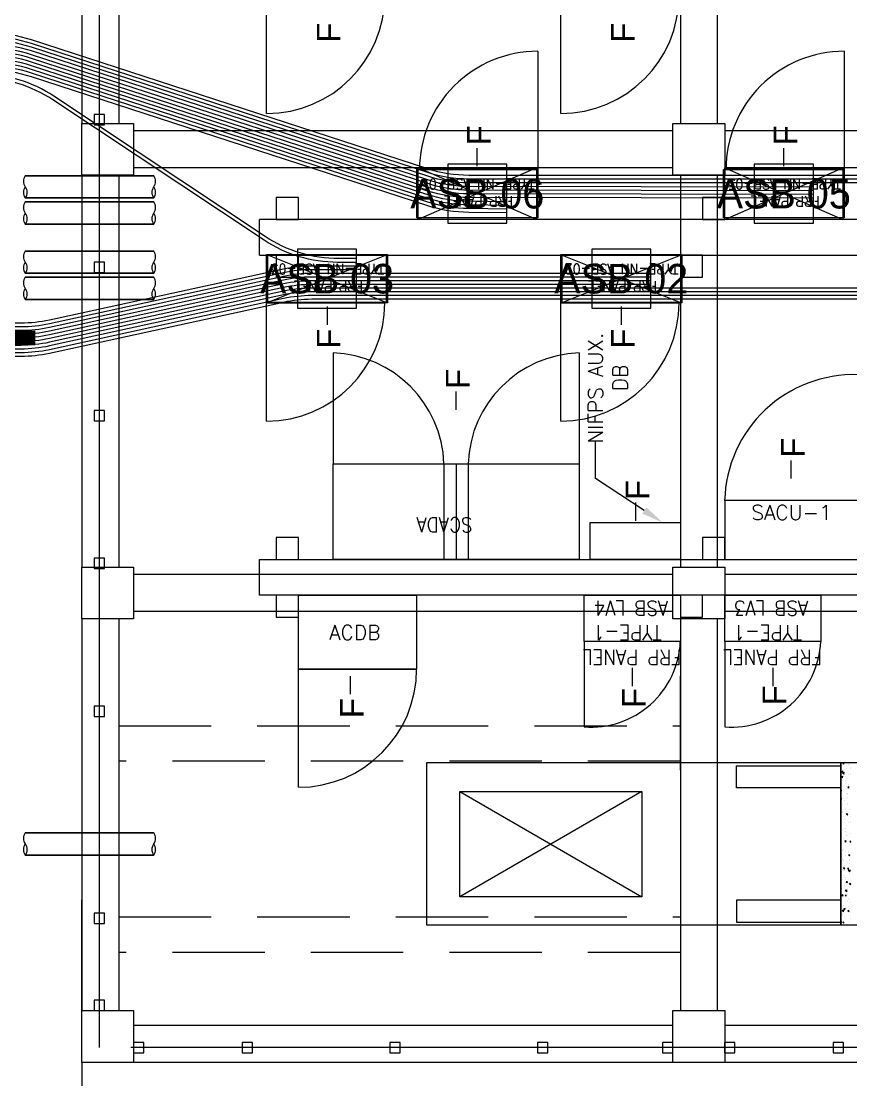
# Model space of a CAD drawing. Header units: metres. Extents: x 530603 to 531186, y 2673304 to 2673572.
# Drawn here: x 530947.48 to 530953.1, y 2673405.63 to 2673412.79 of the extents above; entities that cross this region are included whole.
import ezdxf
from ezdxf.enums import TextEntityAlignment as Align

# ---------------------------------------------------------------- set-up
doc = ezdxf.new("R2010")
doc.units = ezdxf.units.M
for name, pattern in [('DASHED', [0.75, 0.5, -0.25]), ('DASHED2', [0.375, 0.25, -0.125]), ('HIDDEN', [0.375, 0.25, -0.125]), ('PHANTOM', [63.5, 31.75, -6.35, 6.35, -6.35, 6.35, -6.35])]:
    doc.linetypes.add(name, pattern=pattern)
for name, color, linetype in [('1', 5, 'Continuous'), ('Excavation', 7, 'Continuous'), ('IDT', 7, 'Continuous'), ('LT Cable(AG) INV to LT Panel BL-19', 2, 'Continuous')]:
    doc.layers.add(name, color=color, linetype=linetype)
doc.styles.add('Arial', font='arial.ttf')
doc.styles.add('RomanS', font='romans.shx')
doc.styles.get("Standard").update_dxf_attribs({"font": 'Adani Regular.ttf'})
doc.linetypes.add('FOUNDATION LAYOUT$0$FENCELINE1', pattern='A,6.35,-2.54,[133,ltypeshp.shx,S=2.54,R=0,X=-2.54,Y=0],-2.54,25.4', length=36.83)

# ---------------------------------------------------------------- blocks, each defined once
blk = doc.blocks.new('ASB')
at = {"layer": '1', "color": 5}
blk.add_lwpolyline([(-0.2, -0.2), (0.2, -0.2), (0.2, 0.2), (-0.2, 0.2)], close=True, dxfattribs=at)
at = {"layer": '1', "color": 7}
blk.add_attdef('ID', text='', height=0.2, dxfattribs=at).set_placement((0, 0), align=Align.MIDDLE_CENTER)
blk = doc.blocks.new('IDT')
at = {"layer": 'IDT', "color": 8}
for p, q in [((25.902, 18.4101), (29.552, 18.4101)), ((29.552, 18.0601), (29.552, 18.4101)), ((29.552, 18.4101), (29.902, 18.4101)), ((29.902, 18.4101), (29.902, 18.0601)), ((29.902, 18.4101), (33.552, 18.4101)), ((33.552, 18.0601), (33.552, 18.4101)), ((33.552, 18.4101), (33.902, 18.4101)), ((33.902, 18.4101), (33.902, 18.0601)), ((28.7481, 18.3453), (28.7481, 18.2753)), ((28.8181, 18.3453), (28.7481, 18.3453)), ((28.8181, 18.2753), (28.8181, 18.3453)), ((29.4822, 18.3453), (29.4822, 18.2753)), ((29.5522, 18.3453), (29.4822, 18.3453)), ((29.5522, 18.2753), (29.5522, 18.3453)), ((29.902, 18.3453), (29.902, 18.2753)), ((29.972, 18.3453), (29.902, 18.3453)), ((29.972, 18.2753), (29.972, 18.3453)), ((30.7481, 18.3453), (30.7481, 18.2753)), ((30.8181, 18.3453), (30.7481, 18.3453)), ((30.8181, 18.2753), (30.8181, 18.3453)), ((31.7481, 18.3453), (31.7481, 18.2753)), ((31.8181, 18.3453), (31.7481, 18.3453)), ((31.8181, 18.2753), (31.8181, 18.3453)), ((32.7481, 18.3453), (32.7481, 18.2753)), ((32.8181, 18.3453), (32.7481, 18.3453)), ((32.8181, 18.2753), (32.8181, 18.3453)), ((33.482, 18.3453), (33.482, 18.2753)), ((33.552, 18.3453), (33.482, 18.3453)), ((33.552, 18.2753), (33.552, 18.3453)), ((28.7481, 18.2753), (28.8181, 18.2753)), ((29.4822, 18.2753), (29.5522, 18.2753)), ((29.902, 18.2753), (29.972, 18.2753)), ((30.7481, 18.2753), (30.8181, 18.2753)), ((31.7481, 18.2753), (31.8181, 18.2753)), ((32.7481, 18.2753), (32.8181, 18.2753)), ((33.482, 18.2753), (33.552, 18.2753)), ((25.902, 18.1601), (29.552, 18.1601)), ((29.902, 18.1601), (33.552, 18.1601)), ((29.902, 18.0601), (29.552, 18.0601)), ((29.602, 15.4101), (29.602, 18.0601)), ((29.852, 15.4101), (29.852, 18.0601)), ((33.902, 18.0601), (33.552, 18.0601)), ((33.652, 15.4101), (33.652, 18.0601)), ((33.7481, 18.0601), (33.7481, 17.9901)), ((33.8181, 18.0601), (33.7481, 18.0601)), ((33.8181, 17.9901), (33.8181, 18.0601)), ((33.902, 15.4101), (33.902, 18.0601)), ((33.7481, 17.9901), (33.8181, 17.9901)), ((27.267, 17.4829), (28.767, 17.4829)), ((28.767, 17.4829), (28.767, 16.3829)), ((33.7481, 17.4703), (33.7481, 17.4003)), ((33.8181, 17.4703), (33.7481, 17.4703)), ((33.7481, 17.4003), (33.8181, 17.4003)), ((33.8181, 17.4003), (33.8181, 17.4703)), ((30.1117, 16.5771), (30.1117, 17.2916)), ((30.1117, 17.2916), (31.3439, 17.2916)), ((31.3439, 16.5771), (30.1117, 17.2916)), ((30.1117, 16.5771), (31.3439, 17.2916)), ((31.3439, 17.2916), (31.3439, 16.5771)), ((31.3439, 16.5771), (30.1117, 16.5771)), ((29.852, 16.4349), (29.852, 15.7954)), ((28.767, 16.3829), (27.267, 16.3829)), ((33.652, 16.1329), (33.652, 16.1329)), ((33.7481, 16.0703), (33.7481, 16.0003)), ((33.8181, 16.0703), (33.7481, 16.0703)), ((33.8181, 16.0003), (33.8181, 16.0703)), ((33.7481, 16.0003), (33.8181, 16.0003)), ((29.552, 15.0601), (29.552, 15.4101)), ((29.552, 15.4101), (29.902, 15.4101)), ((29.702, 15.3997), (29.702, 15.2497)), ((29.852, 15.3997), (29.702, 15.3997)), ((29.852, 15.2497), (29.852, 15.3997)), ((29.902, 15.4101), (29.902, 15.0601)), ((32.4369, 15.3997), (32.4369, 15.2497)), ((32.5869, 15.3997), (32.4369, 15.3997)), ((32.5869, 15.2497), (32.5869, 15.3997)), ((33.552, 15.0601), (33.552, 15.4101)), ((33.552, 15.4101), (33.902, 15.4101)), ((33.902, 15.4101), (33.902, 15.0601)), ((25.902, 15.3601), (29.552, 15.3601)), ((29.902, 15.3601), (33.552, 15.3601)), ((26.802, 15.2497), (32.6992, 15.2497)), ((29.702, 15.2497), (29.852, 15.2497)), ((32.4369, 15.2497), (32.5869, 15.2497)), ((32.6992, 15.2497), (32.6992, 15.0097)), ((25.902, 15.1101), (29.552, 15.1101)), ((29.902, 15.1101), (33.552, 15.1101)), ((29.902, 15.0601), (29.552, 15.0601)), ((29.602, 12.4101), (29.602, 15.0601)), ((29.852, 12.4101), (29.852, 15.0601)), ((33.902, 15.0601), (33.552, 15.0601)), ((33.652, 12.4101), (33.652, 15.0601)), ((33.7481, 15.0703), (33.7481, 15.0003)), ((33.8181, 15.0703), (33.7481, 15.0703)), ((33.8181, 15.0003), (33.8181, 15.0703)), ((33.902, 12.4101), (33.902, 15.0601)), ((32.6992, 15.0097), (26.802, 15.0097)), ((29.552, 15.0097), (29.552, 14.8597)), ((29.702, 15.0097), (29.552, 15.0097)), ((29.702, 14.8597), (29.702, 15.0097)), ((31.2873, 14.3618), (31.2873, 15.0097)), ((31.3698, 14.3618), (31.3698, 15.0097)), ((31.4523, 14.3618), (31.4523, 15.0097)), ((32.4369, 15.0097), (32.4369, 14.8597)), ((32.5869, 15.0097), (32.4369, 15.0097)), ((32.5869, 14.8597), (32.5869, 15.0097)), ((33.7481, 15.0003), (33.8181, 15.0003)), ((29.552, 14.8597), (29.702, 14.8597)), ((32.4369, 14.8597), (32.5869, 14.8597)), ((33.7481, 14.0703), (33.7481, 14.0003)), ((33.8181, 14.0703), (33.7481, 14.0703)), ((33.8181, 14.0003), (33.8181, 14.0703)), ((33.7481, 14.0003), (33.8181, 14.0003)), ((29.843, 13.2732), (30.661, 13.2732)), ((29.843, 12.9462), (29.843, 13.2732)), ((29.852, 12.9497), (29.852, 13.2697)), ((29.852, 13.2697), (30.652, 13.2697)), ((30.652, 13.2697), (29.852, 12.9497)), ((30.652, 12.9497), (29.852, 13.2697)), ((30.652, 13.2697), (30.652, 12.9497)), ((30.661, 13.2732), (30.661, 12.9462)), ((31.8339, 13.2732), (32.6519, 13.2732)), ((31.8339, 12.9462), (31.8339, 13.2732)), ((31.8429, 12.9497), (31.8429, 13.2697)), ((31.8429, 13.2697), (32.6429, 13.2697)), ((31.8429, 12.9497), (32.6429, 13.2697)), ((31.8429, 13.2697), (32.6429, 12.9497)), ((32.6429, 13.2697), (32.6429, 12.9497)), ((32.6519, 13.2732), (32.6519, 12.9462)), ((29.702, 13.0997), (29.702, 12.9497)), ((29.852, 13.0997), (29.702, 13.0997)), ((29.852, 12.9497), (29.852, 13.0997)), ((32.4369, 13.0997), (32.4369, 12.9497)), ((32.5869, 13.0997), (32.4369, 13.0997)), ((32.5869, 12.9497), (32.5869, 13.0997)), ((33.7481, 13.0685), (33.7481, 12.9985)), ((33.8181, 13.0685), (33.7481, 13.0685)), ((33.8181, 12.9985), (33.8181, 13.0685)), ((33.7481, 12.9985), (33.8181, 12.9985)), ((32.6992, 12.9497), (26.802, 12.9497)), ((29.702, 12.9497), (29.852, 12.9497)), ((30.661, 12.9462), (29.843, 12.9462)), ((30.652, 12.9497), (29.852, 12.9497)), ((32.6519, 12.9462), (31.8339, 12.9462)), ((32.6429, 12.9497), (31.8429, 12.9497)), ((32.4369, 12.9497), (32.5869, 12.9497)), ((32.6993, 12.9497), (32.6993, 12.7097)), ((26.802, 12.7097), (32.6992, 12.7097)), ((28.743, 12.6984), (29.561, 12.6984)), ((28.743, 12.3714), (28.743, 12.6984)), ((28.752, 12.3601), (28.752, 12.7097)), ((28.752, 12.7097), (29.552, 12.7097)), ((29.552, 12.7097), (28.752, 12.3601)), ((29.552, 12.3601), (28.752, 12.7097)), ((29.552, 12.7097), (29.552, 12.3601)), ((29.552, 12.7097), (29.552, 12.5597)), ((29.702, 12.7097), (29.552, 12.7097)), ((29.561, 12.6984), (29.561, 12.3714)), ((29.702, 12.5597), (29.702, 12.7097)), ((30.817, 12.6984), (31.635, 12.6984)), ((30.817, 12.3714), (30.817, 12.6984)), ((30.826, 12.3601), (30.826, 12.7097)), ((30.826, 12.7097), (31.626, 12.7097)), ((30.826, 12.3601), (31.626, 12.7097)), ((30.826, 12.7097), (31.626, 12.3601)), ((31.626, 12.7097), (31.626, 12.3601)), ((31.635, 12.6984), (31.635, 12.3714)), ((32.4369, 12.7097), (32.4369, 12.5597)), ((32.5869, 12.7097), (32.4369, 12.7097)), ((32.5869, 12.5597), (32.5869, 12.7097)), ((29.552, 12.5597), (29.702, 12.5597)), ((32.4369, 12.5597), (32.5869, 12.5597)), ((29.552, 12.0601), (29.552, 12.4101)), ((29.552, 12.4101), (29.902, 12.4101)), ((29.902, 12.4101), (29.902, 12.0601)), ((33.552, 12.0601), (33.552, 12.4101)), ((33.552, 12.4101), (33.902, 12.4101)), ((33.902, 12.4101), (33.902, 12.0601)), ((25.902, 12.3601), (29.552, 12.3601)), ((29.561, 12.3714), (28.743, 12.3714)), ((29.552, 12.3601), (28.752, 12.3601)), ((29.902, 12.3601), (33.552, 12.3601)), ((31.635, 12.3714), (30.817, 12.3714)), ((31.626, 12.3601), (30.826, 12.3601)), ((25.902, 12.1101), (29.552, 12.1101)), ((29.902, 12.1101), (33.552, 12.1101)), ((29.902, 12.0601), (29.552, 12.0601)), ((29.602, 9.4101), (29.602, 12.0601)), ((29.852, 9.4101), (29.852, 12.0601)), ((33.902, 12.0601), (33.552, 12.0601)), ((33.652, 9.4101), (33.652, 12.0601)), ((33.7481, 12.0685), (33.7481, 11.9985)), ((33.8181, 12.0685), (33.7481, 12.0685)), ((33.8181, 11.9985), (33.8181, 12.0685)), ((33.902, 9.4101), (33.902, 12.0601)), ((33.7481, 11.9985), (33.8181, 11.9985))]:
    blk.add_line(p, q, dxfattribs=at)
at = {"layer": 'IDT', "color": 8, "linetype": 'DASHED2', "ltscale": 5}
for p, q in [((32.802, 18.4101), (33.902, 18.4101)), ((33.902, 18.4101), (33.902, 17.3101))]:
    blk.add_line(p, q, dxfattribs=at)
at = {"layer": 'IDT', "color": 8, "linetype": 'PHANTOM', "ltscale": 0.25}
for p, q in [((25.6331, 18.3103), (33.7831, 18.3103)), ((33.7831, 18.3103), (33.7831, 9.1603))]:
    blk.add_line(p, q, dxfattribs=at)
at = {"layer": 'IDT', "color": 8, "linetype": 'HIDDEN', "ltscale": 2.5}
for p, q in [((29.852, 17.6665), (33.652, 17.6665)), ((33.652, 17.4265), (29.852, 17.4265)), ((29.852, 16.3729), (33.652, 16.3729)), ((33.652, 16.1329), (29.852, 16.1329))]:
    blk.add_line(p, q, dxfattribs=at)
at = {"layer": 'IDT', "color": 8, "linetype": 'Continuous'}
for p, q in [((28.7423, 17.4815), (28.7423, 17.4815)), ((28.755, 17.4827), (28.755, 17.4827)), ((28.7017, 17.3992), (28.7017, 17.3992)), ((28.7028, 17.435), (28.7028, 17.435)), ((28.7046, 17.467), (28.7046, 17.467)), ((28.7388, 17.4334), (28.7388, 17.4334)), ((28.7461, 17.469), (28.7454, 17.4614)), ((28.7454, 17.4616), (28.7533, 17.463)), ((28.7461, 17.469), (28.7534, 17.4629)), ((28.7465, 17.4497), (28.7465, 17.4497)), ((28.7521, 17.4149), (28.7521, 17.4149)), ((28.7528, 17.4016), (28.7528, 17.4016)), ((28.759, 17.4541), (28.759, 17.4541)), ((28.7641, 17.4682), (28.7599, 17.4619)), ((28.7599, 17.4619), (28.767, 17.4595)), ((28.7642, 17.4682), (28.767, 17.4608)), ((28.6989, 17.3314), (28.6989, 17.3314)), ((28.7046, 17.3708), (28.7046, 17.3708)), ((28.713, 17.3924), (28.7088, 17.3861)), ((28.7088, 17.3861), (28.7164, 17.3835)), ((28.7131, 17.3924), (28.7165, 17.3835)), ((28.7133, 17.3548), (28.7133, 17.3548)), ((28.7381, 17.3779), (28.7374, 17.3703)), ((28.7374, 17.3705), (28.7454, 17.3719)), ((28.7381, 17.3779), (28.7454, 17.3718)), ((28.7454, 17.3815), (28.7575, 17.3829)), ((28.7472, 17.3928), (28.7455, 17.3815)), ((28.7469, 17.3692), (28.7469, 17.3692)), ((28.7472, 17.3928), (28.7575, 17.3829)), ((28.7492, 17.3471), (28.7492, 17.3471)), ((28.7663, 17.3739), (28.7663, 17.3739)), ((28.7087, 17.3112), (28.7087, 17.3112)), ((28.7141, 17.3048), (28.7141, 17.3048)), ((28.7175, 17.323), (28.7175, 17.323)), ((28.7238, 17.2749), (28.7238, 17.2749)), ((28.7262, 17.2573), (28.7245, 17.246)), ((28.7262, 17.2572), (28.7365, 17.2473)), ((28.7294, 17.2794), (28.7374, 17.2808)), ((28.7301, 17.2868), (28.7295, 17.2792)), ((28.7301, 17.2868), (28.7374, 17.2807)), ((28.7464, 17.2793), (28.7464, 17.2793)), ((28.754, 17.2857), (28.7497, 17.2794)), ((28.7497, 17.2794), (28.7574, 17.2768)), ((28.754, 17.2857), (28.7574, 17.2768)), ((28.7564, 17.3032), (28.7564, 17.3032)), ((28.7634, 17.3214), (28.7634, 17.3214)), ((28.7634, 17.3061), (28.7634, 17.3061)), ((28.7028, 17.2099), (28.6986, 17.2036)), ((28.6986, 17.2036), (28.7063, 17.201)), ((28.7029, 17.2099), (28.7063, 17.201)), ((28.7214, 17.2371), (28.7214, 17.2371)), ((28.7222, 17.1957), (28.7215, 17.1881)), ((28.7215, 17.1883), (28.7294, 17.1898)), ((28.7222, 17.1957), (28.7295, 17.1896)), ((28.7231, 17.2396), (28.7231, 17.2396)), ((28.7244, 17.246), (28.7365, 17.2474)), ((28.7344, 17.1947), (28.7344, 17.1947)), ((28.7435, 17.2115), (28.7435, 17.2115)), ((28.7606, 17.2383), (28.7606, 17.2383)), ((28.7653, 17.238), (28.7653, 17.238)), ((28.7052, 17.1217), (28.7034, 17.1104)), ((28.7051, 17.1217), (28.7155, 17.1118)), ((28.7062, 17.1326), (28.7062, 17.1326)), ((28.7312, 17.1754), (28.7312, 17.1754)), ((28.7341, 17.1631), (28.7341, 17.1631)), ((28.7386, 17.1629), (28.7386, 17.1629)), ((28.7407, 17.1438), (28.7407, 17.1438)), ((28.7449, 17.1148), (28.7449, 17.1148)), ((28.7577, 17.1705), (28.7577, 17.1705)), ((28.6984, 17.111), (28.6984, 17.111)), ((28.7034, 17.1104), (28.7155, 17.1118)), ((28.7054, 17.068), (28.7054, 17.068)), ((28.7074, 17.0458), (28.7074, 17.0458)), ((28.7142, 17.1046), (28.7135, 17.097)), ((28.7135, 17.0972), (28.7215, 17.0987)), ((28.7142, 17.1046), (28.7215, 17.0985)), ((28.7189, 17.0586), (28.7189, 17.0586)), ((28.7378, 17.076), (28.7378, 17.076)), ((28.7438, 17.1032), (28.7395, 17.0969)), ((28.7395, 17.0969), (28.7472, 17.0943)), ((28.7407, 17.1095), (28.7407, 17.1095)), ((28.7439, 17.1032), (28.7473, 17.0943)), ((28.7468, 17.089), (28.7468, 17.089)), ((28.7497, 17.0443), (28.7497, 17.0443)), ((28.7548, 17.1027), (28.7548, 17.1027)), ((28.7062, 17.0135), (28.7055, 17.006)), ((28.7055, 17.0061), (28.7135, 17.0076)), ((28.7062, 17.0135), (28.7135, 17.0074)), ((28.7096, 17.0362), (28.7096, 17.0362)), ((28.7155, 16.9817), (28.7155, 16.9817)), ((28.7159, 16.9881), (28.7159, 16.9881)), ((28.7316, 16.9845), (28.7316, 16.9845)), ((28.7349, 17.0082), (28.7349, 17.0082)), ((28.752, 17.0349), (28.752, 17.0349)), ((28.7555, 17.0346), (28.7555, 17.0346)), ((28.7578, 16.9801), (28.7578, 16.9801)), ((28.7595, 17.0149), (28.7595, 17.0149)), ((28.7597, 17.0028), (28.7597, 17.0028)), ((28.6976, 16.915), (28.7055, 16.9165)), ((28.6982, 16.9225), (28.7055, 16.9163)), ((28.725, 16.9157), (28.725, 16.9157)), ((28.7265, 16.9079), (28.7265, 16.9079)), ((28.7336, 16.9207), (28.7294, 16.9144)), ((28.7294, 16.9144), (28.737, 16.9118)), ((28.7321, 16.9404), (28.7321, 16.9404)), ((28.7337, 16.9207), (28.7371, 16.9118)), ((28.7443, 16.9104), (28.7443, 16.9104)), ((28.7463, 16.8993), (28.7463, 16.8993)), ((28.7491, 16.9671), (28.7491, 16.9671)), ((28.766, 16.9547), (28.766, 16.9547)), ((28.6999, 16.8619), (28.6999, 16.8619)), ((28.7292, 16.8726), (28.7292, 16.8726)), ((28.7306, 16.8761), (28.7306, 16.8761)), ((28.734, 16.8505), (28.734, 16.8505)), ((28.737, 16.828), (28.737, 16.828)), ((28.7434, 16.8316), (28.7434, 16.8316)), ((28.7571, 16.8364), (28.7571, 16.8364)), ((28.6998, 16.7879), (28.6998, 16.7879)), ((28.7126, 16.7879), (28.7126, 16.7879)), ((28.7263, 16.8048), (28.7263, 16.8048)), ((28.7405, 16.7638), (28.7405, 16.7638)), ((28.7421, 16.7863), (28.7421, 16.7863)), ((28.7016, 16.7494), (28.7016, 16.7494)), ((28.708, 16.7013), (28.708, 16.7013)), ((28.7094, 16.7219), (28.7094, 16.7219)), ((28.7235, 16.7382), (28.7192, 16.7318)), ((28.7192, 16.7318), (28.7269, 16.7293)), ((28.7235, 16.7381), (28.7269, 16.7292)), ((28.7235, 16.737), (28.7235, 16.737)), ((28.7253, 16.7138), (28.7253, 16.7138)), ((28.7377, 16.696), (28.7377, 16.696)), ((28.7475, 16.7478), (28.7475, 16.7478)), ((28.7516, 16.7204), (28.7516, 16.7204)), ((28.7517, 16.716), (28.7517, 16.716)), ((28.7183, 16.6567), (28.7183, 16.6567)), ((28.7185, 16.6211), (28.7185, 16.6211)), ((28.7206, 16.6692), (28.7206, 16.6692)), ((28.7348, 16.6282), (28.7348, 16.6282)), ((28.738, 16.6397), (28.738, 16.6397)), ((28.758, 16.6679), (28.758, 16.6679)), ((28.7644, 16.6315), (28.7602, 16.6251)), ((28.7602, 16.6251), (28.767, 16.6228)), ((28.7606, 16.6552), (28.7606, 16.6552)), ((28.7645, 16.6314), (28.767, 16.6248)), ((28.7133, 16.5556), (28.709, 16.5493)), ((28.709, 16.5493), (28.7167, 16.5468)), ((28.7133, 16.5556), (28.7168, 16.5467)), ((28.7177, 16.6014), (28.7177, 16.6014)), ((28.7227, 16.5893), (28.7227, 16.5893)), ((28.7264, 16.5926), (28.7264, 16.5926)), ((28.729, 16.5412), (28.729, 16.5412)), ((28.7319, 16.5604), (28.7319, 16.5604)), ((28.7508, 16.5657), (28.7508, 16.5657)), ((28.7619, 16.5757), (28.7612, 16.5681)), ((28.7612, 16.5683), (28.767, 16.5693)), ((28.7619, 16.5757), (28.767, 16.5714)), ((28.764, 16.5851), (28.767, 16.5855)), ((28.7658, 16.5964), (28.7641, 16.5851)), ((28.7658, 16.5964), (28.767, 16.5952)), ((28.7149, 16.5336), (28.7149, 16.5336)), ((28.7291, 16.4926), (28.7291, 16.4926)), ((28.7359, 16.5266), (28.7359, 16.5266)), ((28.7532, 16.4772), (28.7612, 16.4786)), ((28.7539, 16.4846), (28.7533, 16.477)), ((28.7539, 16.4846), (28.7612, 16.4785)), ((28.7635, 16.4916), (28.7635, 16.4916)), ((28.7, 16.4145), (28.7, 16.4145)), ((28.7004, 16.4228), (28.7004, 16.4228)), ((28.7026, 16.4629), (28.7026, 16.4629)), ((28.7091, 16.398), (28.7091, 16.398)), ((28.7107, 16.3988), (28.7107, 16.3988)), ((28.712, 16.4658), (28.712, 16.4658)), ((28.7262, 16.4248), (28.7262, 16.4248)), ((28.7396, 16.461), (28.7396, 16.461)), ((28.743, 16.4496), (28.7551, 16.451)), ((28.7448, 16.4609), (28.7431, 16.4496)), ((28.7438, 16.4292), (28.7438, 16.4292)), ((28.7448, 16.4608), (28.7551, 16.4509)), ((28.7449, 16.4614), (28.7449, 16.4614)), ((28.7543, 16.4489), (28.75, 16.4426)), ((28.75, 16.4426), (28.7577, 16.44)), ((28.753, 16.3973), (28.753, 16.3973)), ((28.7543, 16.4489), (28.7577, 16.44)), ((28.746, 16.3935), (28.7453, 16.3859)), ((28.7453, 16.3861), (28.7532, 16.3876)), ((28.746, 16.3935), (28.7533, 16.3874)), ((28.7501, 16.3811), (28.7501, 16.3811))]:
    blk.add_line(p, q, dxfattribs=at)
at = {"layer": 'IDT', "color": 7}
for p, q in [((29.4722, 17.4629), (28.767, 17.4629)), ((28.767, 17.4629), (28.767, 17.3133)), ((29.4722, 17.3133), (29.4722, 17.4629)), ((28.767, 17.3133), (29.4722, 17.3133)), ((28.767, 16.4038), (28.767, 16.5533)), ((28.767, 16.5533), (29.4722, 16.5533)), ((29.4722, 16.5533), (29.4722, 16.4038)), ((29.4722, 16.4038), (28.767, 16.4038)), ((32.0863, 15.8484), (32.0863, 15.9209)), ((29.227, 15.7932), (29.227, 15.8658)), ((30.177, 15.7932), (30.177, 15.8657)), ((32.0863, 15.7973), (32.0863, 15.8484)), ((29.227, 15.7421), (29.227, 15.7932)), ((30.177, 15.7421), (30.177, 15.7932)), ((31.6365, 15.7486), (32.4369, 15.7497)), ((31.6365, 15.2497), (31.6365, 15.7486)), ((32.4369, 15.7497), (32.4369, 15.2497)), ((28.902, 15.5637), (29.552, 15.5637)), ((28.902, 15.2497), (28.902, 15.5637)), ((29.552, 15.5637), (29.552, 15.2497)), ((29.852, 15.5637), (30.502, 15.5637)), ((29.852, 15.2497), (29.852, 15.5637)), ((30.502, 15.5637), (30.502, 15.2497)), ((29.552, 15.2497), (28.902, 15.2497)), ((30.502, 15.2497), (29.852, 15.2497)), ((32.4369, 15.2497), (31.6365, 15.2497)), ((29.552, 15.0097), (28.652, 15.0097)), ((29.552, 14.6097), (29.552, 15.0097)), ((29.852, 15.0097), (30.462, 15.0097)), ((29.852, 14.7597), (29.852, 15.0097)), ((30.462, 15.0097), (30.462, 14.7597)), ((30.5375, 15.0097), (32.202, 15.0097)), ((30.5375, 14.3618), (30.5375, 15.0097)), ((32.202, 15.0097), (32.202, 14.3618)), ((30.462, 14.7597), (29.852, 14.7597)), ((30.1529, 14.748), (30.1529, 14.6969)), ((30.1529, 14.6969), (30.1529, 14.6243)), ((28.652, 14.6097), (29.552, 14.6097)), ((29.102, 14.4621), (29.102, 14.4109)), ((29.102, 14.4109), (29.102, 14.3384)), ((32.202, 14.3618), (30.5375, 14.3618)), ((31.3698, 13.9969), (31.3698, 13.9457)), ((31.3698, 13.9457), (31.3698, 13.8732)), ((30.252, 13.3493), (30.252, 13.4218)), ((32.2429, 13.3493), (32.2429, 13.4218)), ((30.252, 13.2982), (30.252, 13.3493)), ((32.2429, 13.2982), (32.2429, 13.3493)), ((29.843, 13.2732), (30.661, 13.2732)), ((29.843, 12.9462), (29.843, 13.2732)), ((30.661, 13.2732), (30.661, 12.9462)), ((31.8339, 13.2732), (32.6519, 13.2732)), ((31.8339, 12.9462), (31.8339, 13.2732)), ((32.6519, 13.2732), (32.6519, 12.9462)), ((30.661, 12.9462), (29.843, 12.9462)), ((32.6519, 12.9462), (31.8339, 12.9462)), ((28.743, 12.6984), (29.561, 12.6984)), ((28.743, 12.3714), (28.743, 12.6984)), ((29.561, 12.6984), (29.561, 12.3714)), ((30.817, 12.6984), (31.635, 12.6984)), ((30.817, 12.3714), (30.817, 12.6984)), ((31.635, 12.6984), (31.635, 12.3714)), ((29.561, 12.3714), (28.743, 12.3714)), ((29.152, 12.3497), (29.152, 12.2985)), ((31.635, 12.3714), (30.817, 12.3714)), ((31.226, 12.3497), (31.226, 12.2985)), ((29.152, 12.2985), (29.152, 12.226)), ((31.226, 12.2985), (31.226, 12.226))]:
    blk.add_line(p, q, dxfattribs=at)
at = {"layer": 'IDT', "color": 124}
for p, q in [((34.2845, 17.0079), (33.4155, 17.0079)), ((33.4155, 17.0079), (34.2845, 17.0079)), ((33.4155, 16.8579), (34.2845, 16.8579)), ((34.2845, 16.8579), (33.4155, 16.8579)), ((34.2845, 13.2505), (33.4155, 13.2505)), ((33.4155, 13.2505), (34.2845, 13.2505)), ((33.4155, 13.1005), (34.2845, 13.1005)), ((34.2845, 13.1005), (33.4155, 13.1005)), ((34.2845, 13.0734), (33.4155, 13.0734)), ((33.4155, 13.0734), (34.2845, 13.0734)), ((33.4155, 12.9234), (34.2845, 12.9234)), ((34.2845, 12.9234), (33.4155, 12.9234)), ((34.2845, 12.7409), (33.4155, 12.7409)), ((33.4155, 12.7409), (34.2845, 12.7409)), ((33.4155, 12.5909), (34.2845, 12.5909)), ((34.2845, 12.5909), (33.4155, 12.5909)), ((34.2845, 12.5638), (33.4155, 12.5638)), ((33.4155, 12.5638), (34.2845, 12.5638)), ((33.4155, 12.4138), (34.2845, 12.4138)), ((34.2845, 12.4138), (33.4155, 12.4138))]:
    blk.add_line(p, q, dxfattribs=at)
at = {"layer": 'IDT', "color": 8, "linetype": 'DASHED', "ltscale": 5}
for p, q in [((32.4365, 16.5497), (32.4365, 15.7497)), ((29.552, 15.5637), (29.552, 16.1417)), ((30.502, 15.5637), (30.502, 16.1417)), ((32.3927, 15.7497), (31.6365, 15.7497)), ((32.4365, 15.7497), (32.3927, 15.7497)), ((28.652, 14.6097), (29.552, 14.6097)), ((30.5375, 13.6118), (30.5375, 14.3618)), ((32.202, 13.6118), (32.202, 14.3618)), ((30.661, 14.0732), (30.661, 13.2732)), ((32.6519, 14.0732), (32.6519, 13.2732)), ((30.5375, 13.6118), (30.5375, 13.6118)), ((32.202, 13.6118), (32.202, 13.6118)), ((30.6172, 13.2732), (29.861, 13.2732)), ((30.661, 13.2732), (30.6172, 13.2732)), ((32.6081, 13.2732), (31.8519, 13.2732)), ((32.6519, 13.2732), (32.6081, 13.2732)), ((28.743, 11.5714), (28.743, 12.3714)), ((28.743, 12.3714), (28.7869, 12.3714)), ((28.7869, 12.3714), (29.543, 12.3714)), ((30.817, 11.5714), (30.817, 12.3714)), ((30.817, 12.3714), (30.8609, 12.3714)), ((30.8609, 12.3714), (31.617, 12.3714)), ((30.661, 11.9932), (30.661, 11.1932)), ((32.6519, 11.9932), (32.6519, 11.1932))]:
    blk.add_line(p, q, dxfattribs=at)
at = {"layer": 'IDT', "color": 8, "linetype": 'ByBlock', "lineweight": -2, "ltscale": 0.1}
for p, q in [((30.096, 14.6774), (30.426, 14.4611)), ((30.426, 14.4611), (30.426, 14.2072))]:
    blk.add_line(p, q, dxfattribs=at)
at = {"layer": 'IDT', "color": 7, "linetype": 'FOUNDATION LAYOUT$0$FENCELINE1', "ltscale": 0.01}
blk.add_lwpolyline([(33.902, 18.4101), (33.9018, 22.4854), (21.4107, 22.4854)], dxfattribs=at)
at = {"layer": 'IDT', "color": 8}
blk.add_lwpolyline([(31.567, 17.4829), (31.567, 16.3829), (28.767, 16.3829), (28.767, 17.4829)], close=True, dxfattribs=at)
at = {"layer": 'IDT', "color": 124}
for centre, start, end in [((33.4653, 16.9704), 143.02764, 216.97236), ((33.3657, 16.9704), 323.02764, 36.97236), ((34.3344, 16.9704), 143.02764, 216.97236), ((34.2347, 16.9704), 323.02764, 36.97236), ((33.4653, 16.8954), 143.02764, 216.97236), ((34.2347, 16.8954), 323.02764, 36.97236), ((33.4653, 13.213), 143.02764, 216.97236), ((33.3657, 13.213), 323.02764, 36.97236), ((34.3344, 13.213), 143.02764, 216.97236), ((34.2347, 13.213), 323.02764, 36.97236), ((33.4653, 13.138), 143.02764, 216.97236), ((34.2347, 13.138), 323.02764, 36.97236), ((33.4653, 13.0359), 143.02764, 216.97236), ((33.3657, 13.0359), 323.02764, 36.97236), ((34.3344, 13.0359), 143.02764, 216.97236), ((34.2347, 13.0359), 323.02764, 36.97236), ((33.4653, 12.9609), 143.02764, 216.97236), ((34.2347, 12.9609), 323.02764, 36.97236), ((33.4653, 12.7034), 143.02764, 216.97236), ((33.3657, 12.7034), 323.02764, 36.97236), ((34.3344, 12.7034), 143.02764, 216.97236), ((34.2347, 12.7034), 323.02764, 36.97236), ((33.4653, 12.6284), 143.02764, 216.97236), ((34.2347, 12.6284), 323.02764, 36.97236), ((33.4653, 12.5263), 143.02764, 216.97236), ((33.3657, 12.5263), 323.02764, 36.97236), ((34.3344, 12.5263), 143.02764, 216.97236), ((34.2347, 12.5263), 323.02764, 36.97236), ((33.4653, 12.4513), 143.02764, 216.97236), ((34.2347, 12.4513), 323.02764, 36.97236)]:
    blk.add_arc(centre, 0.0624, start, end, dxfattribs=at)
at = {"layer": 'IDT', "color": 8, "linetype": 'DASHED', "ltscale": 5}
for centre, radius, start, end in [((32.4365, 15.7497), 0.8, 90, 180), ((29.5075, 15.5373), 0.606, 85.7856, 177.50336), ((30.4575, 15.5373), 0.606, 85.7856, 177.50336), ((28.6771, 14.6339), 0.8753, 268.36148, 358.41918), ((30.512, 14.3876), 0.7761, 271.87815, 358.10123), ((29.6994, 14.7411), 1.4413, 344.74337, 344.78968), ((32.2275, 14.3876), 0.7761, 181.89877, 268.12185), ((30.661, 13.2732), 0.8, 90, 180), ((32.6519, 13.2732), 0.8, 90, 180), ((28.743, 12.3714), 0.8, 270, 0), ((30.817, 12.3714), 0.8, 270, 0), ((30.661, 11.1932), 0.8, 90, 180), ((32.6519, 11.1932), 0.8, 90, 180)]:
    blk.add_arc(centre, radius, start, end, dxfattribs=at)
at = {"layer": 'IDT', "color": 8, "ltscale": 0.1}
blk.add_solid([(30.0823, 14.6565), (29.9705, 14.7597), (30.1097, 14.6983)], dxfattribs=at)
at = {"layer": 'IDT', "color": 7, "style": 'Arial'}
for p in [(31.9951, 16.0827), (29.1358, 15.9961), (30.0858, 16.0139), (30.0617, 14.6072), (29.0108, 14.3212), (31.2786, 13.856), (30.1608, 13.5836), (32.1517, 13.5836), (29.0608, 12.2089), (31.1348, 12.2089), (30.1608, 11.5145), (32.1517, 11.5145)]:
    blk.add_text('F', height=0.16, rotation=270, dxfattribs=at).set_placement(p)
at = {"layer": 'IDT', "color": 7, "style": 'RomanS', "width": 0.9}
for s, height, p in [('FRP PANEL', 0.1, (28.8934, 15.6209)), ('FRP PANEL', 0.1, (29.8434, 15.6209)), ('TYPE-1', 0.1, (29.0282, 15.4542)), ('TYPE-1', 0.1, (29.9782, 15.4542)), ('ASB LV3', 0.1, (28.9864, 15.2876)), ('ASB LV4', 0.1, (29.9342, 15.2876)), ('SCADA', 0.1, (31.2586, 14.724)), ('FRP PANEL', 0.07, (30.0088, 13.1269)), ('FRP PANEL', 0.07, (31.9997, 13.1269)), ('TYPE-NN ASB-02', 0.07, (29.8647, 13.0102)), ('TYPE-NN ASB-03', 0.07, (31.8556, 13.0102)), ('FRP PANEL', 0.07, (28.9088, 12.5521)), ('FRP PANEL', 0.07, (30.9828, 12.5521)), ('TYPE-NN ASB-05', 0.07, (28.7647, 12.4354)), ('TYPE-NN ASB-06', 0.07, (30.8387, 12.4354))]:
    blk.add_text(s, height=height, dxfattribs=at).set_placement(p)
at = {"layer": 'IDT', "color": 7, "ltscale": 0.1, "style": 'RomanS'}
for s, p in [('ACDB', (32.2286, 15.5521)), ('SACU-1', (29.3715, 14.7409))]:
    blk.add_text(s, height=0.1, rotation=180, dxfattribs=at).set_placement(p)
at = {"layer": 'IDT', "color": 8, "style": 'RomanS'}
for s, p in [('NIFPS AUX.', (30.376, 14.2243)), (' DB', (30.2093, 13.9386))]:
    blk.add_text(s, height=0.1, rotation=270, dxfattribs=at).set_placement(p)

msp = doc.modelspace()

# ---------------------------------------------------------------- linework, layer by layer
at = {"layer": 'Excavation', "color": 3, "const_width": 0.1}
msp.add_lwpolyline([(530947.5787, 2673410.6523), (530942.7993, 2673410.6523), (530942.7993, 2673393.1408)], dxfattribs=at)
at = {"layer": 'LT Cable(AG) INV to LT Panel BL-19'}
for points in [[(530954.7843, 2673411.7269), (530950.512, 2673411.7269, -0.078794), (530950.2335, 2673411.7711), (530947.5528, 2673412.6432, 0.078794), (530947.2744, 2673412.6874), (530940.7368, 2673412.6874, 0.414214), (530939.8368, 2673411.7874), (530939.8368, 2673393.1904, 0.012548), (530939.8379, 2673393.1453), (530939.8957, 2673391.9959, -0.012548), (530939.8968, 2673391.9508), (530939.8968, 2673391.5497), (530926.0298, 2673391.5497, -0.414214), (530925.1298, 2673392.4497), (530925.1298, 2673420.6497, 0.414214), (530924.2298, 2673421.5497), (530864.4576, 2673421.5497, -0.414214), (530863.5576, 2673422.4497), (530863.5576, 2673422.6898)], [(530954.7843, 2673411.7519), (530950.512, 2673411.7519, -0.078794), (530950.2335, 2673411.7961), (530947.5528, 2673412.6682, 0.078794), (530947.2744, 2673412.7124), (530940.7118, 2673412.7124, 0.414214), (530939.8118, 2673411.8124), (530939.8118, 2673393.1898, 0.012548), (530939.8129, 2673393.1446), (530939.8707, 2673391.9953, -0.012548), (530939.8718, 2673391.9501), (530939.8718, 2673391.5747), (530929.2416, 2673391.5747, -0.414214), (530928.3416, 2673392.4747), (530928.3416, 2673392.6898)], [(530954.7843, 2673411.7019), (530950.512, 2673411.7019, -0.078794), (530950.2335, 2673411.7461), (530947.5528, 2673412.6182, 0.078794), (530947.2744, 2673412.6624), (530940.7618, 2673412.6624, 0.414214), (530939.8618, 2673411.7624), (530939.8618, 2673393.191, 0.012548), (530939.8629, 2673393.1459), (530939.9207, 2673391.9965, -0.012548), (530939.9218, 2673391.9514), (530939.9218, 2673391.5247), (530864.4576, 2673391.5247, -0.414214), (530863.5576, 2673392.4247), (530863.5576, 2673392.6898)], [(530952.8433, 2673411.673), (530950.512, 2673411.6769, -0.078794), (530950.2335, 2673411.7211), (530947.5528, 2673412.5932, 0.078794), (530947.2744, 2673412.6374), (530940.7868, 2673412.6374, 0.414214), (530939.8868, 2673411.7374), (530939.8868, 2673393.1917, 0.012548), (530939.8879, 2673393.1465), (530939.9457, 2673391.9972, -0.012548), (530939.9468, 2673391.952), (530939.9468, 2673369.8997, -0.414214), (530939.0468, 2673368.9997), (530929.2416, 2673368.9997, -0.414214), (530928.3416, 2673369.8997), (530928.3416, 2673370.1898)], [(530952.8433, 2673411.648), (530950.512, 2673411.6519, -0.078794), (530950.2335, 2673411.6961), (530947.5528, 2673412.5682, 0.078794), (530947.2744, 2673412.6124), (530940.8118, 2673412.6124, 0.414214), (530939.9118, 2673411.7124), (530939.9118, 2673393.1923, 0.012548), (530939.9129, 2673393.1471), (530939.9707, 2673391.9978, -0.012548), (530939.9718, 2673391.9527), (530939.9718, 2673369.8747, -0.414214), (530939.0718, 2673368.9747), (530864.4576, 2673368.9747, -0.414214), (530863.5576, 2673369.8747), (530863.5576, 2673370.1898)], [(530952.8433, 2673411.598), (530950.512, 2673411.6019, -0.078794), (530950.2335, 2673411.6461), (530947.5528, 2673412.5182, 0.078794), (530947.2744, 2673412.5624), (530940.8618, 2673412.5624, 0.414214), (530939.9618, 2673411.6624), (530939.9618, 2673393.1935, 0.012548), (530939.9629, 2673393.1484), (530940.0207, 2673391.9991, -0.012548), (530940.0218, 2673391.9539), (530940.0218, 2673347.3247, -0.414214), (530939.1218, 2673346.4247), (530864.4576, 2673346.4247, -0.414214), (530863.5576, 2673347.3247), (530863.5576, 2673347.6898)], [(530952.8433, 2673411.623), (530950.512, 2673411.6269, -0.078794), (530950.2335, 2673411.6711), (530947.5528, 2673412.5432, 0.078794), (530947.2744, 2673412.5874), (530940.8368, 2673412.5874, 0.414214), (530939.9368, 2673411.6874), (530939.9368, 2673393.1929, 0.012548), (530939.9379, 2673393.1478), (530939.9957, 2673391.9984, -0.012548), (530939.9968, 2673391.9533), (530939.9968, 2673347.3497, -0.414214), (530939.0968, 2673346.4497), (530929.2416, 2673346.4497, -0.414214), (530928.3416, 2673347.3497), (530928.3416, 2673347.6898)], [(530950.7693, 2673411.548), (530950.512, 2673411.5519, -0.078794), (530950.2335, 2673411.5961), (530947.5528, 2673412.4682, 0.078794), (530947.2744, 2673412.5124), (530940.9118, 2673412.5124, 0.414214), (530940.0118, 2673411.6124), (530940.0118, 2673393.1948, 0.012548), (530940.0129, 2673393.1496), (530940.0707, 2673392.0003, -0.012548), (530940.0718, 2673391.9552), (530940.0718, 2673347.2747, -0.414214), (530939.1718, 2673346.3747), (530670.1056, 2673346.3747, -0.414214), (530669.2056, 2673347.2747), (530669.2056, 2673347.6898)], [(530950.7693, 2673411.573), (530950.512, 2673411.5769, -0.078794), (530950.2335, 2673411.6211), (530947.5528, 2673412.4932, 0.078794), (530947.2744, 2673412.5374), (530940.8868, 2673412.5374, 0.414214), (530939.9868, 2673411.6374), (530939.9868, 2673393.1942, 0.012548), (530939.9879, 2673393.149), (530940.0457, 2673391.9997, -0.012548), (530940.0468, 2673391.9545), (530940.0468, 2673347.2997, -0.414214), (530939.1468, 2673346.3997), (530767.2816, 2673346.3997, -0.414214), (530766.3816, 2673347.2997), (530766.3816, 2673347.6898)], [(530950.7693, 2673411.523), (530950.512, 2673411.5269, -0.078794), (530950.2335, 2673411.5711), (530947.5528, 2673412.4432, 0.078794), (530947.2744, 2673412.4874), (530940.9368, 2673412.4874, 0.414214), (530940.0368, 2673411.5874), (530940.0368, 2673393.1954, 0.012548), (530940.0379, 2673393.1503), (530940.0957, 2673392.0009, -0.012548), (530940.0968, 2673391.9558), (530940.0968, 2673317.2497, -0.414214), (530939.1968, 2673316.3497), (530929.2416, 2673316.3497, -0.414214), (530928.3416, 2673317.2497), (530928.3416, 2673317.6898)], [(530950.7693, 2673411.498), (530950.512, 2673411.5019, -0.078794), (530950.2335, 2673411.5461), (530947.5528, 2673412.4182, 0.078794), (530947.2744, 2673412.4624), (530940.9618, 2673412.4624, 0.414214), (530940.0618, 2673411.5624), (530940.0618, 2673393.1961, 0.012548), (530940.0629, 2673393.1509), (530940.1207, 2673392.0016, -0.012548), (530940.1218, 2673391.9564), (530940.1218, 2673317.2247, -0.414214), (530939.2218, 2673316.3247), (530864.4576, 2673316.3247, -0.414214), (530863.5576, 2673317.2247), (530863.5576, 2673317.6898)]]:
    msp.add_lwpolyline(points, format="xyb", dxfattribs=at)
at = {"layer": 'LT Cable(AG) INV to LT Panel BL-19', "color": 5}
for points in [[(530953.9003, 2673410.9388), (530949.4493, 2673410.9388, 0.053685), (530949.2577, 2673410.9182), (530947.6734, 2673410.573, -0.053685), (530947.4818, 2673410.5523), (530943.7993, 2673410.5523, 0.414214), (530942.8993, 2673409.6523), (530942.8993, 2673393.1879, 0.023548), (530942.9033, 2673393.1032), (530943.0053, 2673392.0231, -0.023548), (530943.0093, 2673391.9385), (530943.0093, 2673391.5372), (530992.1933, 2673391.5372, 0.414214), (530993.0933, 2673392.4372), (530993.0933, 2673420.6372, -0.414214), (530993.9933, 2673421.5372), (531118.417, 2673421.5372, 0.414214), (531119.317, 2673422.4372), (531119.317, 2673422.6898)], [(530953.9003, 2673410.9138), (530949.4493, 2673410.9138, 0.053685), (530949.2577, 2673410.8932), (530947.6734, 2673410.548, -0.053685), (530947.4818, 2673410.5273), (530943.8243, 2673410.5273, 0.414214), (530942.9243, 2673409.6273), (530942.9243, 2673393.1891, 0.023548), (530942.9283, 2673393.1044), (530943.0303, 2673392.0243, -0.023548), (530943.0343, 2673391.9397), (530943.0343, 2673391.5622), (530992.1683, 2673391.5622, 0.414214), (530993.0683, 2673392.4622), (530993.0683, 2673420.6622, -0.414214), (530993.9683, 2673421.5622), (531021.241, 2673421.5622, 0.414214), (531022.141, 2673422.4622), (531022.141, 2673422.6898)], [(530949.7524, 2673411.1638), (530949.6238, 2673411.1638, -0.147536), (530949.1262, 2673411.3139), (530947.6972, 2673412.2622, 0.147536), (530947.1996, 2673412.4124), (530941.0118, 2673412.4124, 0.414214), (530940.1118, 2673411.5124), (530940.1118, 2673393.1973, 0.012548), (530940.1129, 2673393.1522), (530940.1707, 2673392.0028, -0.012548), (530940.1718, 2673391.9577), (530940.1718, 2673317.1747, -0.414214), (530939.2718, 2673316.2747), (530670.1056, 2673316.2747, -0.414214), (530669.2056, 2673317.1747), (530669.2056, 2673317.6898)], [(530949.7524, 2673411.1888), (530949.6314, 2673411.1888, -0.147536), (530949.1337, 2673411.3389), (530947.7048, 2673412.2872, 0.147536), (530947.2071, 2673412.4374), (530940.9868, 2673412.4374, 0.414214), (530940.0868, 2673411.5374), (530940.0868, 2673393.1967, 0.012548), (530940.0879, 2673393.1515), (530940.1457, 2673392.0022, -0.012548), (530940.1468, 2673391.957), (530940.1468, 2673317.1997, -0.414214), (530939.2468, 2673316.2997), (530767.2816, 2673316.2997, -0.414214), (530766.3816, 2673317.1997), (530766.3816, 2673317.6898)], [(530949.7524, 2673411.1388), (530949.4493, 2673411.1388, 0.053685), (530949.2577, 2673411.1182), (530947.6734, 2673410.773, -0.053685), (530947.4818, 2673410.7523), (530943.5993, 2673410.7523, 0.414214), (530942.6993, 2673409.8523), (530942.6993, 2673393.1785, 0.023548), (530942.7033, 2673393.0938), (530942.8053, 2673392.0137, -0.023548), (530942.8093, 2673391.9291), (530942.8093, 2673324.7372, 0.414214), (530943.7093, 2673323.8372), (531118.417, 2673323.8372, 0.414214), (531119.317, 2673324.7372), (531119.317, 2673325.1898)], [(530949.7524, 2673411.1138), (530949.4493, 2673411.1138, 0.053685), (530949.2577, 2673411.0932), (530947.6734, 2673410.748, -0.053685), (530947.4818, 2673410.7273), (530943.6243, 2673410.7273, 0.414214), (530942.7243, 2673409.8273), (530942.7243, 2673393.1796, 0.023548), (530942.7283, 2673393.095), (530942.8303, 2673392.0149, -0.023548), (530942.8343, 2673391.9302), (530942.8343, 2673324.7622, 0.414214), (530943.7343, 2673323.8622), (531021.241, 2673323.8622, 0.414214), (531022.141, 2673324.7622), (531022.141, 2673325.1898)], [(530951.7433, 2673411.0888), (530949.4493, 2673411.0888, 0.053685), (530949.2577, 2673411.0682), (530947.6734, 2673410.723, -0.053685), (530947.4818, 2673410.7023), (530943.6493, 2673410.7023, 0.414214), (530942.7493, 2673409.8023), (530942.7493, 2673393.1808, 0.023548), (530942.7533, 2673393.0962), (530942.8553, 2673392.016, -0.023548), (530942.8593, 2673391.9314), (530942.8593, 2673347.2872, 0.414214), (530943.7593, 2673346.3872), (531118.417, 2673346.3872, 0.414214), (531119.317, 2673347.2872), (531119.317, 2673347.6898)], [(530951.7433, 2673411.0638), (530949.4493, 2673411.0638, 0.053685), (530949.2577, 2673411.0432), (530947.6734, 2673410.698, -0.053685), (530947.4818, 2673410.6773), (530943.6743, 2673410.6773, 0.414214), (530942.7743, 2673409.7773), (530942.7743, 2673393.182, 0.023548), (530942.7783, 2673393.0974), (530942.8803, 2673392.0172, -0.023548), (530942.8843, 2673391.9326), (530942.8843, 2673347.3122, 0.414214), (530943.7843, 2673346.4122), (531021.241, 2673346.4122, 0.414214), (531022.141, 2673347.3122), (531022.141, 2673347.6898)], [(530951.7433, 2673411.0388), (530949.4493, 2673411.0388, 0.053685), (530949.2577, 2673411.0182), (530947.6734, 2673410.673, -0.053685), (530947.4818, 2673410.6523), (530943.6993, 2673410.6523, 0.414214), (530942.7993, 2673409.7523), (530942.7993, 2673393.1832, 0.023548), (530942.8033, 2673393.0985), (530942.9053, 2673392.0184, -0.023548), (530942.9093, 2673391.9338), (530942.9093, 2673369.8372, 0.414214), (530943.8093, 2673368.9372), (531118.417, 2673368.9372, 0.414214), (531119.317, 2673369.8372), (531119.317, 2673370.1898)], [(530951.7433, 2673411.0138), (530949.4493, 2673411.0138, 0.053685), (530949.2577, 2673410.9932), (530947.6734, 2673410.648, -0.053685), (530947.4818, 2673410.6273), (530943.7243, 2673410.6273, 0.414214), (530942.8243, 2673409.7273), (530942.8243, 2673393.1843, 0.023548), (530942.8283, 2673393.0997), (530942.9303, 2673392.0196, -0.023548), (530942.9343, 2673391.935), (530942.9343, 2673369.8622, 0.414214), (530943.8343, 2673368.9622), (531021.241, 2673368.9622, 0.414214), (531022.141, 2673369.8622), (531022.141, 2673370.1898)], [(530953.9003, 2673410.9888), (530949.4493, 2673410.9888, 0.053685), (530949.2577, 2673410.9682), (530947.6734, 2673410.623, -0.053685), (530947.4818, 2673410.6023), (530943.7493, 2673410.6023, 0.414214), (530942.8493, 2673409.7023), (530942.8493, 2673393.1855, 0.023548), (530942.8533, 2673393.1009), (530942.9553, 2673392.0208, -0.023548), (530942.9593, 2673391.9361), (530942.9593, 2673391.4872), (530992.2433, 2673391.4872, 0.414214), (530993.1433, 2673392.3872), (530993.1433, 2673398.0872, -0.414214), (530994.0433, 2673398.9872), (531118.417, 2673398.9872, 0.414214), (531119.317, 2673399.8872), (531119.317, 2673400.1898)], [(530953.9003, 2673410.9638), (530949.4493, 2673410.9638, 0.053685), (530949.2577, 2673410.9432), (530947.6734, 2673410.598, -0.053685), (530947.4818, 2673410.5773), (530943.7743, 2673410.5773, 0.414214), (530942.8743, 2673409.6773), (530942.8743, 2673393.1867, 0.023548), (530942.8783, 2673393.1021), (530942.9803, 2673392.0219, -0.023548), (530942.9843, 2673391.9373), (530942.9843, 2673391.5122), (530992.2183, 2673391.5122, 0.414214), (530993.1183, 2673392.4122), (530993.1183, 2673398.1122, -0.414214), (530994.0183, 2673399.0122), (531021.241, 2673399.0122, 0.414214), (531022.141, 2673399.9122), (531022.141, 2673400.1898)]]:
    msp.add_lwpolyline(points, format="xyb", dxfattribs=at)

# ---------------------------------------------------------------- block references
at = {"layer": '1'}
for p, values in [((530950.5693, 2673411.6281), {'ID': 'ASB 06'}), ((530952.6433, 2673411.6281), {'ID': 'ASB 05'}), ((530949.5524, 2673411.0533), {'ID': 'ASB 03'}), ((530951.5433, 2673411.0533), {'ID': 'ASB 02'})]:
    msp.add_blockref('ASB', p, dxfattribs=at).add_auto_attribs(values)
at = {"layer": 'IDT', "color": 8, "rotation": 180}
msp.add_blockref('IDT', (530981.7953, 2673424.163), dxfattribs=at)

doc.saveas('drawing.dxf')
